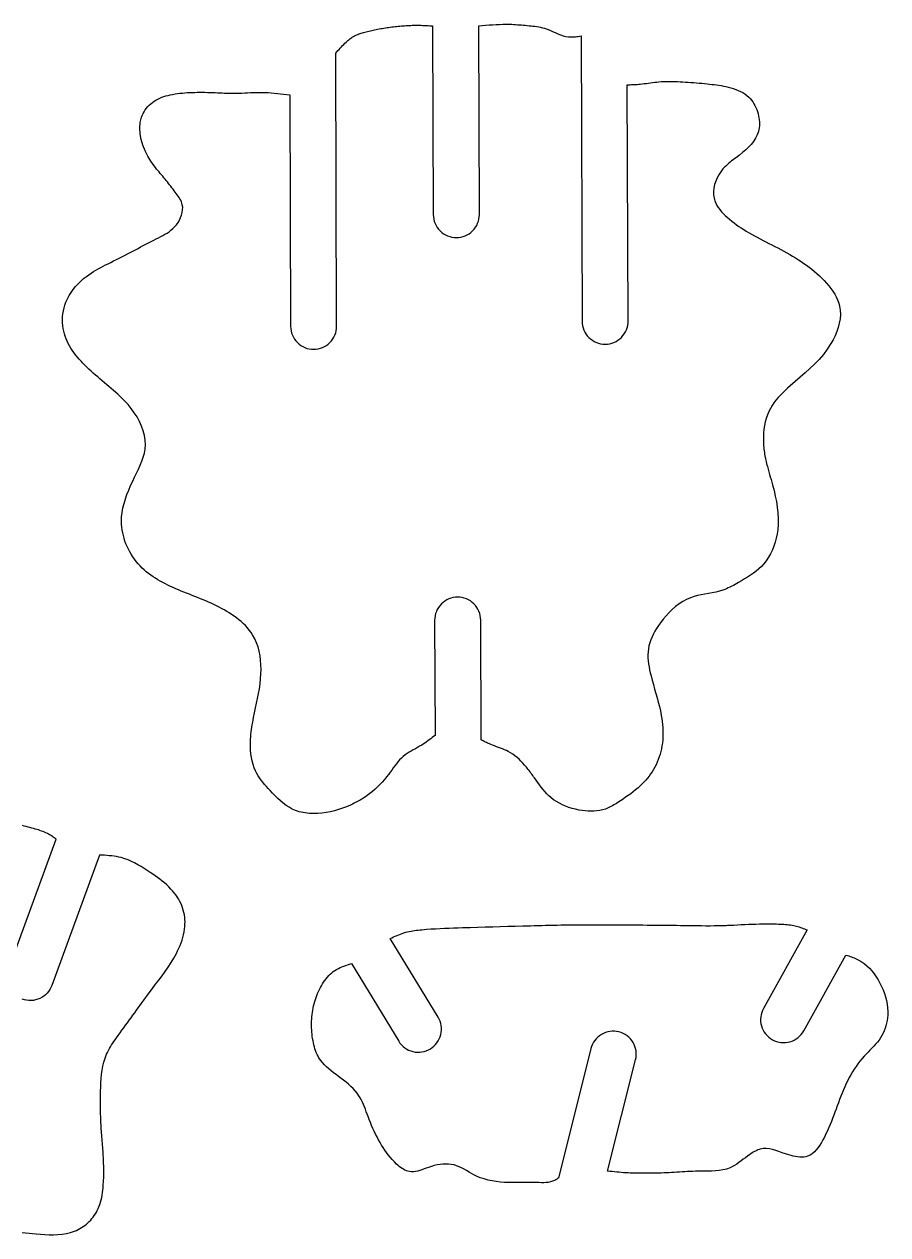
# Model space of a CAD drawing. Extents: x 0 to 470, y 0 to 279.
# Drawn here: x 168.8 to 225.1, y 193.8 to 272.6 of the extents above; entities that cross this region are included whole.
import ezdxf

# ---------------------------------------------------------------- set-up
doc = ezdxf.new("R2010")
doc.units = 0
doc.layers.add('CK_LEVEL_1', color=1, linetype='CONTINUOUS')

msp = doc.modelspace()

# ---------------------------------------------------------------- linework, layer by layer
at = {"layer": 'CK_LEVEL_1'}
for points in [[(195.614, 226.285), (195.52, 226.211), (195.425, 226.138), (195.331, 226.065), (195.236, 225.993), (195.14, 225.922), (195.042, 225.852), (194.944, 225.784), (194.844, 225.717), (194.743, 225.653), (194.607, 225.572), (194.469, 225.494), (194.33, 225.416), (194.191, 225.339), (194.053, 225.261), (193.918, 225.181), (193.787, 225.096), (193.66, 225.006), (193.539, 224.909), (193.418, 224.799), (193.304, 224.682), (193.195, 224.557), (193.091, 224.428), (192.989, 224.295), (192.89, 224.16), (192.791, 224.023), (192.692, 223.886), (192.592, 223.75), (192.456, 223.575), (192.316, 223.405), (192.17, 223.24), (192.02, 223.079), (191.865, 222.924), (191.705, 222.775), (191.541, 222.632), (191.371, 222.495), (191.196, 222.365), (191.081, 222.285), (190.964, 222.208), (190.845, 222.134), (190.724, 222.062), (190.601, 221.993), (190.477, 221.927), (190.351, 221.863), (190.224, 221.801), (190.096, 221.742), (189.842, 221.634), (189.585, 221.536), (189.323, 221.449), (189.058, 221.373), (188.79, 221.309), (188.519, 221.258), (188.246, 221.221), (187.971, 221.2), (187.694, 221.193), (187.559, 221.196), (187.425, 221.203), (187.29, 221.215), (187.157, 221.231), (187.025, 221.253), (186.894, 221.279), (186.765, 221.312), (186.639, 221.35), (186.515, 221.394), (186.305, 221.487), (186.103, 221.598), (185.909, 221.725), (185.722, 221.865), (185.542, 222.016), (185.366, 222.177), (185.195, 222.344), (185.028, 222.517), (184.863, 222.692), (184.741, 222.825), (184.62, 222.959), (184.503, 223.094), (184.389, 223.231), (184.281, 223.371), (184.178, 223.513), (184.082, 223.659), (183.994, 223.809), (183.915, 223.964), (183.826, 224.174), (183.752, 224.392), (183.693, 224.617), (183.648, 224.846), (183.615, 225.08), (183.595, 225.316), (183.585, 225.553), (183.585, 225.79), (183.594, 226.026), (183.604, 226.187), (183.618, 226.348), (183.636, 226.507), (183.656, 226.666), (183.678, 226.823), (183.703, 226.981), (183.73, 227.137), (183.758, 227.293), (183.789, 227.449), (183.852, 227.761), (183.919, 228.072), (183.985, 228.383), (184.05, 228.695), (184.111, 229.009), (184.166, 229.324), (184.212, 229.641), (184.247, 229.961), (184.269, 230.285), (184.276, 230.581), (184.27, 230.879), (184.248, 231.176), (184.21, 231.47), (184.154, 231.76), (184.079, 232.043), (183.984, 232.317), (183.867, 232.581), (183.728, 232.832), (183.623, 232.99), (183.509, 233.142), (183.386, 233.289), (183.255, 233.429), (183.117, 233.563), (182.973, 233.692), (182.824, 233.816), (182.671, 233.935), (182.515, 234.049), (182.357, 234.157), (182.198, 234.26), (182.036, 234.36), (181.872, 234.455), (181.706, 234.547), (181.539, 234.636), (181.37, 234.721), (181.199, 234.803), (181.028, 234.883), (180.852, 234.961), (180.675, 235.038), (180.498, 235.112), (180.32, 235.185), (180.141, 235.257), (179.962, 235.329), (179.783, 235.399), (179.603, 235.47), (179.424, 235.541), (179.248, 235.611), (179.073, 235.683), (178.898, 235.755), (178.724, 235.829), (178.55, 235.905), (178.378, 235.984), (178.207, 236.065), (178.037, 236.149), (177.868, 236.236), (177.707, 236.324), (177.548, 236.416), (177.391, 236.511), (177.237, 236.611), (177.086, 236.715), (176.939, 236.824), (176.796, 236.938), (176.657, 237.057), (176.523, 237.181), (176.389, 237.317), (176.261, 237.459), (176.138, 237.606), (176.023, 237.759), (175.913, 237.916), (175.81, 238.079), (175.715, 238.246), (175.626, 238.417), (175.544, 238.592), (175.472, 238.765), (175.407, 238.94), (175.35, 239.119), (175.301, 239.299), (175.259, 239.48), (175.226, 239.663), (175.201, 239.847), (175.186, 240.03), (175.179, 240.213), (175.188, 240.512), (175.221, 240.808), (175.274, 241.102), (175.346, 241.394), (175.434, 241.685), (175.537, 241.974), (175.652, 242.261), (175.777, 242.548), (175.909, 242.832), (176.036, 243.094), (176.164, 243.355), (176.288, 243.616), (176.405, 243.877), (176.511, 244.139), (176.602, 244.401), (176.674, 244.665), (176.723, 244.93), (176.745, 245.198), (176.733, 245.506), (176.684, 245.814), (176.602, 246.122), (176.49, 246.426), (176.352, 246.725), (176.191, 247.017), (176.01, 247.298), (175.814, 247.567), (175.605, 247.822), (175.475, 247.967), (175.343, 248.107), (175.208, 248.242), (175.071, 248.374), (174.932, 248.502), (174.792, 248.628), (174.65, 248.752), (174.507, 248.875), (174.364, 248.997), (174.218, 249.121), (174.071, 249.245), (173.925, 249.37), (173.779, 249.496), (173.633, 249.622), (173.488, 249.75), (173.344, 249.878), (173.201, 250.008), (173.059, 250.139), (172.927, 250.265), (172.796, 250.392), (172.667, 250.521), (172.542, 250.653), (172.419, 250.788), (172.3, 250.925), (172.186, 251.067), (172.076, 251.212), (171.971, 251.361), (171.878, 251.505), (171.791, 251.653), (171.71, 251.804), (171.635, 251.959), (171.567, 252.116), (171.508, 252.277), (171.456, 252.44), (171.413, 252.605), (171.379, 252.773), (171.353, 252.964), (171.338, 253.156), (171.336, 253.35), (171.345, 253.543), (171.367, 253.736), (171.399, 253.928), (171.443, 254.117), (171.497, 254.303), (171.563, 254.486), (171.66, 254.708), (171.772, 254.922), (171.898, 255.128), (172.038, 255.326), (172.19, 255.516), (172.353, 255.696), (172.525, 255.866), (172.707, 256.027), (172.896, 256.177), (173.044, 256.284), (173.195, 256.386), (173.349, 256.482), (173.505, 256.574), (173.664, 256.663), (173.824, 256.749), (173.985, 256.833), (174.147, 256.916), (174.31, 256.998), (174.489, 257.088), (174.668, 257.178), (174.847, 257.269), (175.026, 257.359), (175.205, 257.45), (175.383, 257.542), (175.562, 257.633), (175.74, 257.726), (175.917, 257.819), (176.087, 257.908), (176.257, 257.999), (176.426, 258.089), (176.596, 258.179), (176.766, 258.27), (176.936, 258.359), (177.107, 258.448), (177.278, 258.536), (177.45, 258.623), (177.592, 258.694), (177.733, 258.765), (177.874, 258.838), (178.012, 258.915), (178.147, 258.996), (178.279, 259.083), (178.406, 259.178), (178.527, 259.282), (178.643, 259.397), (178.759, 259.533), (178.864, 259.68), (178.957, 259.837), (179.036, 260), (179.098, 260.169), (179.142, 260.34), (179.166, 260.51), (179.167, 260.679), (179.143, 260.844), (179.116, 260.941), (179.081, 261.035), (179.038, 261.128), (178.988, 261.218), (178.934, 261.307), (178.875, 261.395), (178.814, 261.481), (178.751, 261.567), (178.687, 261.652), (178.613, 261.75), (178.539, 261.847), (178.466, 261.943), (178.392, 262.039), (178.319, 262.134), (178.246, 262.228), (178.172, 262.321), (178.098, 262.414), (178.023, 262.505), (177.945, 262.599), (177.866, 262.692), (177.787, 262.785), (177.708, 262.878), (177.629, 262.972), (177.55, 263.067), (177.471, 263.164), (177.393, 263.263), (177.317, 263.364), (177.099, 263.678), (176.899, 264.011), (176.722, 264.36), (176.574, 264.72), (176.461, 265.087), (176.39, 265.456), (176.366, 265.823), (176.396, 266.184), (176.486, 266.534), (176.535, 266.658), (176.592, 266.779), (176.657, 266.898), (176.729, 267.012), (176.809, 267.122), (176.895, 267.226), (176.988, 267.325), (177.086, 267.417), (177.19, 267.502), (177.305, 267.583), (177.425, 267.657), (177.55, 267.723), (177.678, 267.782), (177.809, 267.834), (177.943, 267.881), (178.08, 267.922), (178.217, 267.959), (178.355, 267.991), (178.513, 268.024), (178.671, 268.052), (178.83, 268.076), (178.988, 268.097), (179.147, 268.114), (179.306, 268.128), (179.466, 268.139), (179.625, 268.148), (179.784, 268.154), (179.95, 268.159), (180.117, 268.161), (180.283, 268.162), (180.449, 268.162), (180.615, 268.16), (180.782, 268.156), (180.948, 268.152), (181.114, 268.147), (181.28, 268.14), (181.432, 268.134), (181.584, 268.128), (181.736, 268.121), (181.887, 268.115), (182.039, 268.11), (182.191, 268.106), (182.343, 268.103), (182.494, 268.102), (182.646, 268.102), (182.834, 268.106), (183.021, 268.113), (183.209, 268.121), (183.396, 268.13), (183.583, 268.14), (183.771, 268.148), (183.958, 268.154), (184.145, 268.158), (184.332, 268.158), (184.535, 268.153), (184.736, 268.143), (184.938, 268.13), (185.14, 268.113), (185.342, 268.092), (185.543, 268.07), (185.745, 268.046), (185.947, 268.02), (186.148, 267.994), (186.199, 252.919, 0.414214), (187.705, 251.424, 0.414214), (189.201, 252.93), (189.141, 270.707), (189.214, 270.79), (189.288, 270.873), (189.362, 270.956), (189.436, 271.039), (189.512, 271.12), (189.588, 271.201), (189.666, 271.28), (189.745, 271.359), (189.827, 271.435), (189.883, 271.486), (189.94, 271.536), (189.998, 271.585), (190.058, 271.633), (190.118, 271.678), (190.18, 271.722), (190.243, 271.763), (190.307, 271.803), (190.373, 271.839), (190.442, 271.874), (190.512, 271.905), (190.584, 271.935), (190.656, 271.962), (190.73, 271.987), (190.804, 272.011), (190.879, 272.033), (190.954, 272.054), (191.029, 272.075), (191.122, 272.1), (191.214, 272.124), (191.307, 272.147), (191.4, 272.169), (191.492, 272.191), (191.585, 272.212), (191.678, 272.232), (191.771, 272.252), (191.865, 272.271), (191.967, 272.29), (192.07, 272.309), (192.173, 272.327), (192.277, 272.344), (192.38, 272.36), (192.484, 272.375), (192.588, 272.39), (192.691, 272.404), (192.795, 272.417), (192.9, 272.43), (193.004, 272.442), (193.109, 272.453), (193.213, 272.463), (193.318, 272.473), (193.422, 272.482), (193.527, 272.491), (193.632, 272.498), (193.737, 272.505), (193.833, 272.511), (193.929, 272.515), (194.026, 272.52), (194.122, 272.523), (194.218, 272.525), (194.315, 272.527), (194.411, 272.528), (194.508, 272.528), (194.604, 272.527), (194.699, 272.525), (194.794, 272.522), (194.888, 272.518), (194.983, 272.514), (195.078, 272.51), (195.173, 272.505), (195.268, 272.5), (195.362, 272.494), (195.457, 272.489), (195.499, 260.194, 0.414214), (197.005, 258.698, 0.414214), (198.501, 260.204), (198.459, 272.489), (198.685, 272.509), (198.91, 272.529), (199.136, 272.547), (199.361, 272.563), (199.587, 272.577), (199.812, 272.587), (200.037, 272.594), (200.262, 272.595), (200.487, 272.592), (200.613, 272.588), (200.738, 272.582), (200.863, 272.574), (200.988, 272.565), (201.113, 272.556), (201.238, 272.545), (201.364, 272.535), (201.489, 272.523), (201.615, 272.512), (201.741, 272.5), (201.868, 272.488), (201.995, 272.475), (202.121, 272.46), (202.247, 272.442), (202.372, 272.421), (202.496, 272.396), (202.619, 272.366), (202.742, 272.332), (202.917, 272.271), (203.091, 272.201), (203.264, 272.127), (203.435, 272.05), (203.607, 271.976), (203.779, 271.908), (203.953, 271.849), (204.128, 271.804), (204.306, 271.776), (204.396, 271.769), (204.486, 271.767), (204.577, 271.768), (204.669, 271.773), (204.76, 271.781), (204.853, 271.791), (204.945, 271.803), (205.038, 271.816), (205.131, 271.83), (205.194, 253.256, 0.414214), (206.7, 251.76, 0.414214), (208.196, 253.266), (208.143, 268.653), (208.236, 268.656), (208.329, 268.658), (208.422, 268.661), (208.515, 268.665), (208.608, 268.669), (208.7, 268.674), (208.793, 268.679), (208.885, 268.686), (208.978, 268.694), (209.114, 268.708), (209.251, 268.724), (209.387, 268.741), (209.523, 268.76), (209.659, 268.779), (209.795, 268.797), (209.931, 268.815), (210.067, 268.83), (210.203, 268.844), (210.375, 268.856), (210.547, 268.864), (210.719, 268.869), (210.892, 268.87), (211.065, 268.868), (211.237, 268.863), (211.41, 268.856), (211.583, 268.848), (211.756, 268.839), (211.934, 268.828), (212.113, 268.816), (212.291, 268.804), (212.469, 268.791), (212.647, 268.777), (212.824, 268.762), (213.002, 268.746), (213.179, 268.73), (213.356, 268.712), (213.508, 268.696), (213.66, 268.68), (213.812, 268.661), (213.964, 268.641), (214.116, 268.619), (214.268, 268.594), (214.42, 268.565), (214.572, 268.534), (214.724, 268.498), (214.886, 268.455), (215.048, 268.406), (215.207, 268.351), (215.363, 268.289), (215.515, 268.22), (215.661, 268.142), (215.801, 268.055), (215.933, 267.958), (216.056, 267.851), (216.151, 267.753), (216.24, 267.648), (216.321, 267.537), (216.396, 267.42), (216.463, 267.297), (216.524, 267.17), (216.578, 267.04), (216.625, 266.905), (216.666, 266.769), (216.697, 266.639), (216.723, 266.508), (216.742, 266.377), (216.754, 266.246), (216.758, 266.115), (216.755, 265.985), (216.744, 265.857), (216.724, 265.731), (216.696, 265.608), (216.616, 265.381), (216.507, 265.167), (216.373, 264.962), (216.217, 264.768), (216.043, 264.583), (215.856, 264.407), (215.66, 264.239), (215.458, 264.077), (215.255, 263.922), (215.15, 263.844), (215.046, 263.766), (214.943, 263.688), (214.842, 263.609), (214.743, 263.528), (214.647, 263.444), (214.553, 263.357), (214.463, 263.266), (214.376, 263.169), (214.236, 262.989), (214.109, 262.794), (213.998, 262.586), (213.905, 262.37), (213.833, 262.148), (213.784, 261.922), (213.76, 261.696), (213.764, 261.474), (213.798, 261.257), (213.844, 261.1), (213.906, 260.947), (213.983, 260.8), (214.072, 260.658), (214.173, 260.52), (214.283, 260.388), (214.4, 260.261), (214.522, 260.138), (214.649, 260.02), (214.796, 259.892), (214.946, 259.769), (215.098, 259.652), (215.252, 259.539), (215.408, 259.431), (215.566, 259.327), (215.726, 259.226), (215.888, 259.127), (216.051, 259.032), (216.236, 258.926), (216.422, 258.823), (216.609, 258.721), (216.798, 258.621), (216.987, 258.521), (217.177, 258.423), (217.368, 258.324), (217.558, 258.226), (217.749, 258.127), (217.946, 258.024), (218.142, 257.921), (218.338, 257.816), (218.532, 257.709), (218.725, 257.6), (218.917, 257.489), (219.106, 257.375), (219.293, 257.259), (219.478, 257.139), (219.656, 257.018), (219.831, 256.894), (220.003, 256.765), (220.173, 256.633), (220.339, 256.496), (220.503, 256.354), (220.663, 256.207), (220.821, 256.055), (220.975, 255.897), (221.126, 255.733), (221.271, 255.564), (221.409, 255.389), (221.538, 255.209), (221.656, 255.023), (221.761, 254.833), (221.851, 254.637), (221.924, 254.437), (221.979, 254.233), (222.019, 253.963), (222.027, 253.687), (222.007, 253.409), (221.959, 253.13), (221.888, 252.852), (221.795, 252.577), (221.683, 252.308), (221.555, 252.046), (221.414, 251.794), (221.177, 251.431), (220.918, 251.091), (220.64, 250.771), (220.346, 250.467), (220.039, 250.175), (219.723, 249.891), (219.402, 249.611), (219.077, 249.332), (218.753, 249.048), (218.589, 248.901), (218.428, 248.751), (218.27, 248.598), (218.117, 248.442), (217.97, 248.281), (217.83, 248.115), (217.7, 247.943), (217.579, 247.765), (217.47, 247.581), (217.364, 247.37), (217.273, 247.151), (217.197, 246.925), (217.134, 246.694), (217.085, 246.457), (217.048, 246.217), (217.023, 245.973), (217.01, 245.728), (217.009, 245.482), (217.012, 245.369), (217.017, 245.256), (217.024, 245.143), (217.033, 245.031), (217.044, 244.919), (217.058, 244.807), (217.073, 244.696), (217.09, 244.586), (217.109, 244.477), (217.143, 244.302), (217.181, 244.129), (217.223, 243.957), (217.268, 243.787), (217.315, 243.618), (217.363, 243.449), (217.412, 243.281), (217.462, 243.112), (217.511, 242.943), (217.611, 242.589), (217.704, 242.231), (217.788, 241.871), (217.86, 241.508), (217.917, 241.143), (217.957, 240.777), (217.976, 240.408), (217.972, 240.039), (217.943, 239.669), (217.904, 239.4), (217.85, 239.132), (217.78, 238.868), (217.695, 238.608), (217.594, 238.356), (217.478, 238.112), (217.345, 237.879), (217.196, 237.657), (217.031, 237.45), (216.878, 237.285), (216.714, 237.131), (216.541, 236.985), (216.36, 236.848), (216.173, 236.717), (215.981, 236.592), (215.785, 236.471), (215.586, 236.354), (215.387, 236.239), (215.277, 236.176), (215.167, 236.113), (215.057, 236.052), (214.946, 235.993), (214.834, 235.936), (214.722, 235.881), (214.608, 235.83), (214.493, 235.782), (214.376, 235.739), (214.147, 235.668), (213.914, 235.61), (213.676, 235.562), (213.437, 235.519), (213.198, 235.477), (212.959, 235.433), (212.723, 235.383), (212.491, 235.323), (212.265, 235.249), (212.007, 235.139), (211.758, 235.006), (211.52, 234.852), (211.291, 234.68), (211.073, 234.49), (210.864, 234.286), (210.665, 234.069), (210.476, 233.842), (210.296, 233.606), (210.173, 233.431), (210.055, 233.253), (209.945, 233.072), (209.844, 232.888), (209.753, 232.701), (209.674, 232.511), (209.607, 232.318), (209.553, 232.122), (209.515, 231.923), (209.494, 231.732), (209.486, 231.538), (209.49, 231.343), (209.504, 231.147), (209.528, 230.95), (209.56, 230.754), (209.598, 230.557), (209.641, 230.361), (209.689, 230.166), (209.764, 229.875), (209.843, 229.587), (209.924, 229.3), (210.006, 229.016), (210.085, 228.731), (210.162, 228.447), (210.233, 228.162), (210.298, 227.874), (210.355, 227.585), (210.387, 227.387), (210.415, 227.188), (210.437, 226.988), (210.453, 226.788), (210.462, 226.586), (210.465, 226.385), (210.461, 226.184), (210.449, 225.983), (210.428, 225.782), (210.402, 225.599), (210.369, 225.417), (210.328, 225.237), (210.28, 225.058), (210.225, 224.882), (210.163, 224.708), (210.093, 224.537), (210.016, 224.369), (209.931, 224.205), (209.847, 224.058), (209.757, 223.914), (209.662, 223.774), (209.561, 223.638), (209.456, 223.505), (209.346, 223.375), (209.232, 223.25), (209.114, 223.128), (208.993, 223.01), (208.842, 222.872), (208.687, 222.739), (208.528, 222.611), (208.366, 222.487), (208.2, 222.366), (208.032, 222.249), (207.862, 222.134), (207.689, 222.022), (207.515, 221.911), (207.429, 221.857), (207.342, 221.804), (207.255, 221.752), (207.167, 221.701), (207.078, 221.653), (206.989, 221.607), (206.898, 221.564), (206.806, 221.525), (206.713, 221.489), (206.533, 221.433), (206.349, 221.391), (206.161, 221.363), (205.97, 221.348), (205.777, 221.344), (205.583, 221.35), (205.388, 221.367), (205.193, 221.392), (204.999, 221.424), (204.774, 221.471), (204.552, 221.528), (204.334, 221.595), (204.121, 221.673), (203.913, 221.761), (203.713, 221.861), (203.52, 221.972), (203.336, 222.095), (203.162, 222.23), (203.024, 222.352), (202.894, 222.482), (202.769, 222.619), (202.649, 222.76), (202.533, 222.907), (202.42, 223.056), (202.31, 223.208), (202.202, 223.361), (202.094, 223.513), (202.037, 223.594), (201.98, 223.674), (201.923, 223.753), (201.866, 223.833), (201.807, 223.911), (201.748, 223.989), (201.688, 224.067), (201.627, 224.144), (201.565, 224.22), (201.452, 224.352), (201.335, 224.482), (201.213, 224.608), (201.086, 224.728), (200.956, 224.844), (200.82, 224.953), (200.68, 225.055), (200.535, 225.149), (200.385, 225.234), (200.263, 225.295), (200.138, 225.35), (200.012, 225.402), (199.884, 225.452), (199.755, 225.499), (199.625, 225.546), (199.496, 225.593), (199.367, 225.642), (199.24, 225.693), (199.169, 225.723), (199.099, 225.754), (199.029, 225.786), (198.96, 225.819), (198.891, 225.852), (198.822, 225.886), (198.754, 225.921), (198.685, 225.955), (198.617, 225.99), (198.59, 233.788, 0.414214), (197.084, 235.284, 0.414214), (195.588, 233.778), (195.614, 226.285)], [(190.164, 211.426), (193.246, 206.369, 0.414214), (195.308, 205.868, 0.414214), (195.809, 207.931), (192.689, 213.051), (192.8, 213.103), (192.911, 213.155), (193.023, 213.206), (193.135, 213.255), (193.247, 213.303), (193.36, 213.348), (193.474, 213.39), (193.589, 213.429), (193.705, 213.464), (193.819, 213.493), (193.934, 213.52), (194.05, 213.542), (194.167, 213.562), (194.284, 213.579), (194.402, 213.595), (194.521, 213.608), (194.639, 213.62), (194.758, 213.631), (195.053, 213.655), (195.348, 213.676), (195.643, 213.695), (195.938, 213.71), (196.232, 213.724), (196.527, 213.735), (196.821, 213.746), (197.116, 213.755), (197.41, 213.764), (197.901, 213.779), (198.391, 213.794), (198.881, 213.808), (199.372, 213.822), (199.863, 213.836), (200.354, 213.85), (200.845, 213.864), (201.336, 213.878), (201.827, 213.891), (202.075, 213.898), (202.323, 213.904), (202.571, 213.91), (202.819, 213.917), (203.068, 213.923), (203.316, 213.928), (203.564, 213.933), (203.812, 213.938), (204.06, 213.942), (204.083, 213.942), (204.106, 213.943), (204.129, 213.943), (204.152, 213.943), (204.175, 213.944), (204.198, 213.944), (204.221, 213.944), (204.244, 213.945), (204.267, 213.945), (204.538, 213.948), (204.81, 213.951), (205.081, 213.953), (205.353, 213.954), (205.625, 213.955), (205.896, 213.955), (206.168, 213.955), (206.439, 213.955), (206.711, 213.954), (206.983, 213.952), (207.255, 213.951), (207.527, 213.949), (207.799, 213.947), (208.072, 213.945), (208.344, 213.943), (208.616, 213.94), (208.888, 213.938), (209.16, 213.936), (209.433, 213.933), (209.706, 213.931), (209.979, 213.929), (210.252, 213.926), (210.525, 213.924), (210.797, 213.921), (211.07, 213.918), (211.343, 213.915), (211.616, 213.911), (211.89, 213.907), (212.164, 213.902), (212.438, 213.898), (212.712, 213.895), (212.986, 213.892), (213.26, 213.891), (213.534, 213.891), (213.807, 213.894), (214.081, 213.898), (214.167, 213.9), (214.252, 213.902), (214.338, 213.905), (214.423, 213.907), (214.509, 213.91), (214.594, 213.913), (214.68, 213.916), (214.765, 213.92), (214.851, 213.923), (215.09, 213.934), (215.329, 213.946), (215.568, 213.957), (215.808, 213.969), (216.047, 213.98), (216.286, 213.99), (216.525, 213.998), (216.764, 214.005), (217.003, 214.009), (217.127, 214.01), (217.251, 214.01), (217.375, 214.01), (217.499, 214.008), (217.623, 214.007), (217.747, 214.004), (217.871, 214.001), (217.996, 213.997), (218.121, 213.992), (218.229, 213.987), (218.338, 213.982), (218.447, 213.975), (218.556, 213.967), (218.664, 213.956), (218.772, 213.943), (218.879, 213.926), (218.985, 213.907), (219.091, 213.883), (219.179, 213.861), (219.266, 213.835), (219.353, 213.807), (219.439, 213.777), (219.525, 213.746), (219.61, 213.713), (219.696, 213.679), (219.781, 213.645), (219.866, 213.61), (217.019, 208.506, 0.414214), (217.598, 206.464, 0.414214), (219.64, 207.044), (222.391, 211.975), (222.482, 211.946), (222.572, 211.917), (222.662, 211.888), (222.751, 211.857), (222.84, 211.825), (222.928, 211.792), (223.014, 211.756), (223.099, 211.717), (223.183, 211.676), (223.382, 211.561), (223.57, 211.429), (223.748, 211.28), (223.916, 211.117), (224.073, 210.941), (224.221, 210.754), (224.358, 210.558), (224.485, 210.355), (224.603, 210.146), (224.712, 209.926), (224.811, 209.703), (224.898, 209.477), (224.971, 209.247), (225.031, 209.015), (225.076, 208.78), (225.106, 208.543), (225.119, 208.305), (225.114, 208.066), (225.1, 207.892), (225.076, 207.719), (225.043, 207.547), (225, 207.377), (224.948, 207.21), (224.886, 207.046), (224.816, 206.887), (224.736, 206.733), (224.647, 206.585), (224.547, 206.44), (224.439, 206.301), (224.324, 206.167), (224.204, 206.036), (224.081, 205.908), (223.956, 205.781), (223.83, 205.655), (223.706, 205.527), (223.584, 205.397), (223.442, 205.237), (223.306, 205.072), (223.175, 204.902), (223.051, 204.729), (222.931, 204.551), (222.817, 204.37), (222.708, 204.185), (222.605, 203.998), (222.506, 203.808), (222.407, 203.605), (222.314, 203.401), (222.224, 203.194), (222.139, 202.987), (222.056, 202.778), (221.976, 202.569), (221.897, 202.36), (221.821, 202.151), (221.745, 201.944), (221.67, 201.742), (221.595, 201.541), (221.519, 201.341), (221.44, 201.14), (221.359, 200.939), (221.273, 200.738), (221.182, 200.535), (221.086, 200.33), (220.983, 200.123), (220.892, 199.947), (220.794, 199.773), (220.69, 199.604), (220.579, 199.443), (220.46, 199.294), (220.333, 199.159), (220.197, 199.042), (220.051, 198.946), (219.895, 198.876), (219.773, 198.841), (219.645, 198.82), (219.513, 198.812), (219.377, 198.815), (219.239, 198.829), (219.099, 198.851), (218.957, 198.882), (218.815, 198.918), (218.673, 198.959), (218.454, 199.031), (218.239, 199.106), (218.026, 199.181), (217.815, 199.25), (217.608, 199.308), (217.403, 199.351), (217.201, 199.373), (217.002, 199.37), (216.805, 199.337), (216.727, 199.314), (216.65, 199.286), (216.573, 199.254), (216.497, 199.217), (216.421, 199.177), (216.347, 199.134), (216.272, 199.088), (216.199, 199.041), (216.127, 198.991), (215.982, 198.888), (215.84, 198.782), (215.7, 198.676), (215.56, 198.57), (215.421, 198.468), (215.28, 198.371), (215.138, 198.281), (214.992, 198.199), (214.842, 198.127), (214.614, 198.044), (214.378, 197.983), (214.134, 197.942), (213.883, 197.916), (213.628, 197.902), (213.371, 197.896), (213.111, 197.895), (212.852, 197.895), (212.594, 197.894), (212.417, 197.889), (212.242, 197.883), (212.068, 197.874), (211.895, 197.865), (211.722, 197.854), (211.55, 197.843), (211.378, 197.832), (211.206, 197.821), (211.033, 197.811), (210.863, 197.803), (210.692, 197.796), (210.52, 197.79), (210.348, 197.785), (210.177, 197.781), (210.005, 197.778), (209.833, 197.775), (209.66, 197.773), (209.488, 197.772), (209.344, 197.77), (209.199, 197.77), (209.055, 197.769), (208.911, 197.77), (208.766, 197.771), (208.622, 197.773), (208.478, 197.777), (208.334, 197.782), (208.19, 197.788), (208.042, 197.796), (207.894, 197.806), (207.747, 197.818), (207.599, 197.831), (207.451, 197.844), (207.304, 197.859), (207.157, 197.874), (207.009, 197.89), (206.862, 197.905), (208.684, 205.155, 0.414214), (207.594, 206.977, 0.414214), (205.773, 205.887), (203.653, 197.456), (203.626, 197.438), (203.599, 197.419), (203.572, 197.401), (203.545, 197.382), (203.518, 197.365), (203.49, 197.348), (203.462, 197.331), (203.434, 197.315), (203.406, 197.3), (203.274, 197.243), (203.135, 197.202), (202.992, 197.174), (202.845, 197.159), (202.695, 197.152), (202.543, 197.153), (202.39, 197.158), (202.236, 197.164), (202.084, 197.171), (201.923, 197.175), (201.764, 197.176), (201.606, 197.176), (201.45, 197.174), (201.294, 197.171), (201.138, 197.168), (200.982, 197.165), (200.827, 197.163), (200.67, 197.162), (200.404, 197.166), (200.137, 197.177), (199.869, 197.197), (199.602, 197.227), (199.337, 197.269), (199.075, 197.324), (198.817, 197.395), (198.563, 197.481), (198.316, 197.585), (198.151, 197.667), (197.988, 197.755), (197.827, 197.847), (197.667, 197.939), (197.507, 198.028), (197.346, 198.113), (197.183, 198.189), (197.018, 198.255), (196.85, 198.307), (196.674, 198.344), (196.494, 198.364), (196.311, 198.37), (196.126, 198.362), (195.939, 198.341), (195.75, 198.308), (195.562, 198.265), (195.373, 198.213), (195.184, 198.152), (195.042, 198.101), (194.9, 198.049), (194.759, 197.999), (194.619, 197.952), (194.481, 197.912), (194.343, 197.881), (194.208, 197.863), (194.074, 197.859), (193.942, 197.873), (193.843, 197.897), (193.745, 197.931), (193.649, 197.975), (193.554, 198.026), (193.461, 198.085), (193.37, 198.15), (193.281, 198.219), (193.195, 198.292), (193.111, 198.367), (192.964, 198.51), (192.825, 198.656), (192.693, 198.806), (192.569, 198.96), (192.451, 199.117), (192.339, 199.277), (192.233, 199.44), (192.13, 199.606), (192.032, 199.775), (191.932, 199.954), (191.836, 200.136), (191.743, 200.319), (191.653, 200.505), (191.567, 200.693), (191.483, 200.883), (191.402, 201.075), (191.324, 201.268), (191.248, 201.464), (191.19, 201.62), (191.132, 201.777), (191.073, 201.933), (191.012, 202.088), (190.949, 202.241), (190.882, 202.391), (190.81, 202.538), (190.732, 202.681), (190.647, 202.818), (190.532, 202.98), (190.406, 203.134), (190.27, 203.282), (190.126, 203.423), (189.975, 203.56), (189.819, 203.692), (189.657, 203.821), (189.492, 203.948), (189.326, 204.074), (189.165, 204.194), (189.004, 204.315), (188.847, 204.439), (188.693, 204.565), (188.546, 204.695), (188.406, 204.831), (188.276, 204.974), (188.157, 205.124), (188.05, 205.283), (187.986, 205.395), (187.928, 205.511), (187.876, 205.631), (187.829, 205.754), (187.787, 205.879), (187.75, 206.006), (187.716, 206.135), (187.687, 206.265), (187.661, 206.395), (187.636, 206.536), (187.615, 206.677), (187.598, 206.818), (187.584, 206.959), (187.574, 207.101), (187.567, 207.242), (187.564, 207.383), (187.564, 207.524), (187.568, 207.666), (187.576, 207.81), (187.587, 207.954), (187.603, 208.098), (187.622, 208.242), (187.645, 208.385), (187.671, 208.528), (187.702, 208.67), (187.736, 208.811), (187.774, 208.95), (187.815, 209.084), (187.859, 209.217), (187.907, 209.348), (187.959, 209.478), (188.015, 209.607), (188.075, 209.734), (188.14, 209.859), (188.208, 209.982), (188.281, 210.103), (188.354, 210.216), (188.432, 210.326), (188.513, 210.433), (188.599, 210.536), (188.689, 210.636), (188.783, 210.73), (188.881, 210.819), (188.984, 210.901), (189.091, 210.977), (189.199, 211.045), (189.312, 211.106), (189.427, 211.162), (189.546, 211.213), (189.667, 211.26), (189.789, 211.304), (189.914, 211.346), (190.039, 211.386), (190.164, 211.426)]]:
    msp.add_lwpolyline(points, format="xyb", close=True, dxfattribs=at)
msp.add_lwpolyline([(167.818, 211.028), (170.92, 219.522), (170.859, 219.565), (170.797, 219.609), (170.735, 219.652), (170.673, 219.694), (170.611, 219.735), (170.547, 219.775), (170.483, 219.814), (170.419, 219.852), (170.353, 219.887), (170.259, 219.934), (170.163, 219.978), (170.066, 220.018), (169.967, 220.055), (169.867, 220.09), (169.766, 220.123), (169.664, 220.154), (169.562, 220.184), (169.46, 220.214), (169.337, 220.248), (169.213, 220.282), (169.09, 220.315), (168.967, 220.347), (168.843, 220.379), (168.72, 220.41)], dxfattribs=at)
msp.add_lwpolyline([(168.698, 193.908), (168.926, 193.885), (169.154, 193.863), (169.384, 193.84), (169.615, 193.819), (169.899, 193.794), (170.185, 193.775), (170.47, 193.763), (170.755, 193.761), (171.037, 193.773), (171.317, 193.799), (171.592, 193.844), (171.861, 193.91), (172.124, 194), (172.241, 194.049), (172.356, 194.104), (172.469, 194.164), (172.58, 194.229), (172.687, 194.299), (172.792, 194.374), (172.893, 194.453), (172.99, 194.537), (173.082, 194.626), (173.171, 194.719), (173.255, 194.816), (173.334, 194.917), (173.409, 195.021), (173.478, 195.128), (173.543, 195.238), (173.603, 195.351), (173.658, 195.467), (173.709, 195.584), (173.764, 195.733), (173.812, 195.884), (173.853, 196.038), (173.889, 196.193), (173.918, 196.35), (173.943, 196.508), (173.963, 196.666), (173.979, 196.826), (173.993, 196.985), (174.02, 197.522), (174.024, 198.057), (174.009, 198.592), (173.98, 199.127), (173.944, 199.66), (173.903, 200.194), (173.864, 200.726), (173.832, 201.259), (173.811, 201.791), (173.808, 201.937), (173.806, 202.083), (173.805, 202.229), (173.805, 202.375), (173.806, 202.522), (173.808, 202.668), (173.811, 202.816), (173.814, 202.963), (173.818, 203.111), (173.827, 203.386), (173.84, 203.661), (173.86, 203.936), (173.887, 204.209), (173.924, 204.48), (173.973, 204.747), (174.036, 205.01), (174.115, 205.267), (174.212, 205.517), (174.269, 205.641), (174.331, 205.763), (174.396, 205.884), (174.466, 206.003), (174.538, 206.121), (174.613, 206.237), (174.69, 206.352), (174.769, 206.467), (174.848, 206.58), (174.966, 206.747), (175.085, 206.913), (175.204, 207.078), (175.324, 207.242), (175.445, 207.406), (175.565, 207.57), (175.685, 207.733), (175.805, 207.897), (175.925, 208.061), (176.042, 208.222), (176.16, 208.385), (176.277, 208.547), (176.394, 208.71), (176.511, 208.872), (176.628, 209.035), (176.746, 209.197), (176.865, 209.358), (176.985, 209.52), (177.194, 209.797), (177.403, 210.073), (177.613, 210.35), (177.82, 210.629), (178.022, 210.91), (178.219, 211.195), (178.408, 211.486), (178.587, 211.783), (178.755, 212.087), (178.839, 212.254), (178.92, 212.423), (178.994, 212.595), (179.063, 212.769), (179.125, 212.945), (179.18, 213.124), (179.227, 213.304), (179.265, 213.487), (179.293, 213.672), (179.309, 213.827), (179.317, 213.983), (179.319, 214.139), (179.312, 214.295), (179.298, 214.451), (179.276, 214.606), (179.247, 214.759), (179.209, 214.91), (179.162, 215.059), (179.106, 215.209), (179.042, 215.356), (178.97, 215.499), (178.89, 215.639), (178.804, 215.775), (178.712, 215.907), (178.614, 216.035), (178.511, 216.158), (178.404, 216.278), (178.27, 216.415), (178.131, 216.546), (177.988, 216.672), (177.84, 216.794), (177.689, 216.911), (177.534, 217.026), (177.378, 217.137), (177.218, 217.247), (177.058, 217.355), (176.858, 217.488), (176.656, 217.618), (176.452, 217.743), (176.246, 217.863), (176.036, 217.976), (175.824, 218.08), (175.608, 218.173), (175.388, 218.254), (175.165, 218.321), (175.011, 218.357), (174.856, 218.388), (174.699, 218.413), (174.542, 218.434), (174.383, 218.45), (174.223, 218.463), (174.062, 218.474), (173.901, 218.484), (173.74, 218.492), (170.637, 209.998, -0.414214), (168.712, 209.103, -0.414214)], format="xyb", dxfattribs=at)

doc.saveas('drawing.dxf')
